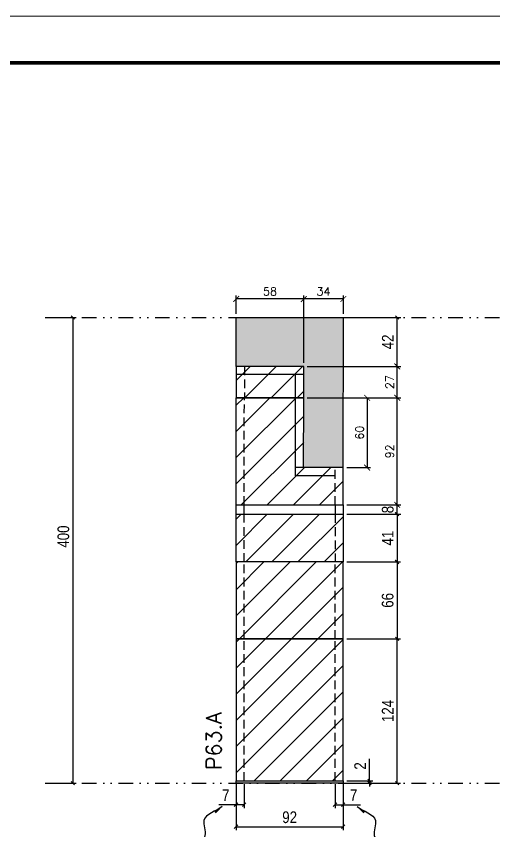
# Model space of a CAD drawing. Extents: x 28748 to 35002, y 14885 to 43501.
# Drawn here: x 33927 to 34337, y 37058 to 37758 of the extents above; entities that cross this region are included whole.
import ezdxf

# ---------------------------------------------------------------- set-up
doc = ezdxf.new("R2010")
doc.units = 0
for name, pattern in [('DASHED', [0.75, 0.5, -0.25]), ('DIVIDE2', [0.625, 0.25, -0.125, 0, -0.125, 0, -0.125]), ('HIDDEN', [0.375, 0.25, -0.125])]:
    doc.linetypes.add(name, pattern=pattern)
for name, color, linetype in [('COTA', 241, 'Continuous'), ('Nível', 160, 'Continuous'), ('Painéis', 200, 'Continuous'), ('SARR_2.2x7', 40, 'Continuous'), ('Sarrafo de Pressão', 42, 'HIDDEN')]:
    doc.layers.add(name, color=color, linetype=linetype)
for name, color, linetype, lineweight in [('Folhas', 255, 'Continuous', 9), ('Hachura', 251, 'Continuous', 9), ('SARRAFO DE PRESSAO', 251, 'DASHED', 9), ('Texto Seção', 7, 'Continuous', 15)]:
    doc.layers.add(name, color=color, linetype=linetype, lineweight=lineweight)
doc.styles.add('COTA TECNICA', font='techl___.ttf', dxfattribs={"height": 10})
doc.styles.add('COTA TECNICA-50', font='techl___.ttf', dxfattribs={"height": 10})
doc.styles.add('REGUA-120', font='ROMANS.shx', dxfattribs={"height": 15})
doc.styles.add('ROMANS', font='romans.shx')
doc.styles.get("Standard").update_dxf_attribs({"font": 'arial.ttf'})
doc.dimstyles.new('COTA PAINEL-50', dxfattribs={"dimtxt": 10, "dimasz": 3, "dimexe": 3, "dimexo": 3, "dimgap": 3, "dimtad": 1, "dimdec": 1, "dimzin": 12, "dimdsep": 46, "dimtxsty": 'COTA TECNICA-50', "dimblk1": 'OBLIQUE', "dimblk2": 'OBLIQUE', "dimsah": 1, "dimcen": 0.9, "dimclrd": 4, "dimclre": 4, "dimclrt": 240, "dimadec": 1, "dimazin": 3, "dimtfac": 1, "dimtdec": 1, "dimtmove": 0, "dimatfit": 3, "dimfxl": 1, "dimtolj": 1, "dimtzin": 12, "dimarcsym": 0})
doc.dimstyles.new('Cota Paínel', dxfattribs={"dimtxt": 7, "dimasz": 5, "dimexe": 3, "dimexo": 3, "dimgap": 3, "dimtad": 1, "dimdec": 1, "dimzin": 12, "dimdsep": 46, "dimtxsty": 'ROMANS', "dimblk": 'ARCHTICK', "dimcen": 0, "dimclrd": 4, "dimclre": 4, "dimclrt": 1, "dimadec": 1, "dimazin": 3, "dimtfac": 1, "dimtdec": 1, "dimtmove": 0, "dimatfit": 3, "dimldrblk": 'OBLIQUE', "dimfxl": 1, "dimtolj": 1, "dimtzin": 12, "dimarcsym": 0})
doc.dimstyles.new('PAINEL', dxfattribs={"dimtxt": 10, "dimasz": 3, "dimexe": 3, "dimexo": 3, "dimgap": 3, "dimtad": 1, "dimdec": 1, "dimzin": 12, "dimdsep": 46, "dimtxsty": 'COTA TECNICA', "dimblk1": 'OBLIQUE', "dimblk2": 'OBLIQUE', "dimsah": 1, "dimcen": 0.9, "dimclrd": 4, "dimclre": 4, "dimclrt": 240, "dimadec": 1, "dimazin": 3, "dimtfac": 1, "dimtdec": 1, "dimtmove": 0, "dimatfit": 3, "dimfxl": 1, "dimtolj": 1, "dimtzin": 12, "dimarcsym": 0})
doc.dimstyles.get("Standard").update_dxf_attribs({"dimtxt": 0.18, "dimasz": 0.18, "dimexe": 0.18, "dimexo": 0.0625, "dimgap": 0.09, "dimtad": 0, "dimtih": 1, "dimtoh": 1, "dimdec": 4, "dimzin": 0, "dimdsep": 46, "dimtxsty": 'Standard', "dimcen": 0.09, "dimadec": 0, "dimazin": 0, "dimtfac": 1, "dimtdec": 4, "dimtofl": 0, "dimtmove": 0, "dimatfit": 3, "dimfxl": 1, "dimtolj": 1, "dimtzin": 0, "dimarcsym": 0})
pattern_1 = [(45, (-100272.658, 8260.539), (-11.2253202, 11.2253202), [])]

# ---------------------------------------------------------------- blocks, each defined once
blk = doc.blocks.new('9999999999')
at = {"layer": 'Folhas'}
blk.add_lwpolyline([(98138.98, 34190.21), (99623.98, 34190.21), (99623.98, 35240.21), (98138.98, 35240.21)], close=True, dxfattribs=at)
at = {"layer": 'Folhas', "color": 30, "const_width": 3}
blk.add_lwpolyline([(98213.98, 34230.21), (99583.98, 34230.21), (99583.98, 35200.21), (98213.98, 35200.21)], close=True, dxfattribs=at)
blk = doc.blocks.new('_Oblique')
at = {"color": 0, "linetype": 'ByBlock', "lineweight": -2}
blk.add_line((-0.5, -0.5), (0.5, 0.5), dxfattribs=at)
blk = doc.blocks.new('*D1588')
at = {"layer": 'COTA', "color": 4, "linetype": 'ByBlock', "lineweight": -2, "transparency": 16777216}
for p, q in [((33954.5, 37499.15), (33978.22, 37499.15)), ((33975.22, 37499.15), (33975.22, 37099.15)), ((33954.5, 37099.15), (33978.22, 37099.15))]:
    blk.add_line(p, q, dxfattribs=at)
at = {"layer": 'Defpoints', "color": 0, "linetype": 'ByBlock', "transparency": 16777216}
for p in [(33951.5, 37499.15), (33951.5, 37099.15), (33975.22, 37099.15)]:
    blk.add_point(p, dxfattribs=at)
at = {"layer": 'COTA', "color": 4, "linetype": 'ByBlock', "lineweight": -2, "transparency": 16777216, "xscale": 3, "yscale": 3, "zscale": 3}
for p, rotation in [((33975.22, 37499.15), 90), ((33975.22, 37099.15), 270)]:
    blk.add_blockref('_Oblique', p, dxfattribs=dict(at, rotation=rotation))
at = {"layer": 'COTA', "color": 240, "linetype": 'ByBlock', "transparency": 16777216, "insert": (33967.11, 37310.93), "char_height": 10, "attachment_point": 5, "rotation": 90, "style": 'COTA TECNICA'}
blk.add_mtext('\\A1;400', dxfattribs=at)
blk = doc.blocks.new('*D437')
at = {"layer": 'COTA', "color": 4, "lineweight": -2, "transparency": 16777216}
for p, q in [((34115.35, 37098.15), (34115.35, 37058.7)), ((34207.35, 37098.15), (34207.35, 37058.7)), ((34115.35, 37061.7), (34207.35, 37061.7))]:
    blk.add_line(p, q, dxfattribs=at)
at = {"layer": 'Defpoints', "color": 0, "transparency": 16777216}
for p in [(34115.35, 37101.15), (34207.35, 37101.15), (34207.35, 37061.7)]:
    blk.add_point(p, dxfattribs=at)
at = {"layer": 'COTA', "color": 4, "lineweight": -2, "transparency": 16777216, "xscale": 3, "yscale": 3, "zscale": 3, "rotation": 180}
blk.add_blockref('_Oblique', (34115.35, 37061.7), dxfattribs=at)
at = {"layer": 'COTA', "color": 4, "lineweight": -2, "transparency": 16777216, "xscale": 3, "yscale": 3, "zscale": 3}
blk.add_blockref('_Oblique', (34207.35, 37061.7), dxfattribs=at)
at = {"layer": 'COTA', "color": 240, "transparency": 16777216, "insert": (34161.35, 37069.79), "char_height": 10, "attachment_point": 5, "style": 'COTA TECNICA'}
blk.add_mtext('\\A1;92', dxfattribs=at)
blk = doc.blocks.new('*D438')
at = {"layer": 'COTA', "color": 4, "lineweight": -2, "transparency": 16777216}
for p, q in [((34115.35, 37096.15), (34115.35, 37077.64)), ((34122.35, 37098.15), (34122.35, 37077.64)), ((34115.35, 37080.64), (34100.62, 37080.64)), ((34122.35, 37080.64), (34115.35, 37080.64))]:
    blk.add_line(p, q, dxfattribs=at)
at = {"layer": 'Defpoints', "color": 0, "transparency": 16777216}
for p in [(34115.35, 37099.15), (34122.35, 37101.15), (34115.35, 37080.64)]:
    blk.add_point(p, dxfattribs=at)
at = {"layer": 'COTA', "color": 4, "lineweight": -2, "transparency": 16777216, "xscale": 3, "yscale": 3, "zscale": 3, "rotation": 180}
blk.add_blockref('_Oblique', (34115.35, 37080.64), dxfattribs=at)
at = {"layer": 'COTA', "color": 4, "lineweight": -2, "transparency": 16777216, "xscale": 3, "yscale": 3, "zscale": 3}
blk.add_blockref('_Oblique', (34122.35, 37080.64), dxfattribs=at)
at = {"layer": 'COTA', "color": 240, "transparency": 16777216, "insert": (34106.48, 37088.71), "char_height": 10, "attachment_point": 5, "style": 'COTA TECNICA-50'}
blk.add_mtext('\\A1;7', dxfattribs=at)
blk = doc.blocks.new('*D439')
at = {"layer": 'COTA', "color": 4, "lineweight": -2, "transparency": 16777216}
for p, q in [((34200.35, 37098.15), (34200.35, 37077.64)), ((34207.35, 37096.15), (34207.35, 37077.64)), ((34200.35, 37080.64), (34207.35, 37080.64)), ((34207.35, 37080.64), (34222.08, 37080.64))]:
    blk.add_line(p, q, dxfattribs=at)
at = {"layer": 'Defpoints', "color": 0, "transparency": 16777216}
for p in [(34200.35, 37101.15), (34207.35, 37099.15), (34207.35, 37080.64)]:
    blk.add_point(p, dxfattribs=at)
at = {"layer": 'COTA', "color": 4, "lineweight": -2, "transparency": 16777216, "xscale": 3, "yscale": 3, "zscale": 3, "rotation": 180}
blk.add_blockref('_Oblique', (34200.35, 37080.64), dxfattribs=at)
at = {"layer": 'COTA', "color": 4, "lineweight": -2, "transparency": 16777216, "xscale": 3, "yscale": 3, "zscale": 3}
blk.add_blockref('_Oblique', (34207.35, 37080.64), dxfattribs=at)
at = {"layer": 'COTA', "color": 240, "transparency": 16777216, "insert": (34216.22, 37088.71), "char_height": 10, "attachment_point": 5, "style": 'COTA TECNICA-50'}
blk.add_mtext('\\A1;7', dxfattribs=at)
blk = doc.blocks.new('*D440')
at = {"layer": 'COTA', "color": 4, "lineweight": -2, "transparency": 16777216}
for p, q in [((34210.35, 37223.15), (34256.59, 37223.15)), ((34253.59, 37099.15), (34253.59, 37223.15)), ((34210.35, 37099.15), (34256.59, 37099.15))]:
    blk.add_line(p, q, dxfattribs=at)
at = {"layer": 'Defpoints', "color": 0, "transparency": 16777216}
for p in [(34207.35, 37223.15), (34253.59, 37223.15), (34207.35, 37099.15)]:
    blk.add_point(p, dxfattribs=at)
at = {"layer": 'COTA', "color": 4, "lineweight": -2, "transparency": 16777216, "xscale": 3, "yscale": 3, "zscale": 3}
for p, rotation in [((34253.59, 37223.15), 90), ((34253.59, 37099.15), 270)]:
    blk.add_blockref('_Oblique', p, dxfattribs=dict(at, rotation=rotation))
at = {"layer": 'COTA', "color": 240, "transparency": 16777216, "insert": (34245.52, 37161.15), "char_height": 10, "attachment_point": 5, "rotation": 90, "style": 'COTA TECNICA-50'}
blk.add_mtext('\\A1;124', dxfattribs=at)
blk = doc.blocks.new('*D441')
at = {"layer": 'COTA', "color": 4, "lineweight": -2, "transparency": 16777216}
for p, q in [((34229.88, 37101.15), (34229.88, 37119.95)), ((34210.35, 37101.15), (34232.88, 37101.15)), ((34210.35, 37099.15), (34232.88, 37099.15)), ((34229.88, 37099.15), (34229.88, 37101.15)), ((34229.88, 37099.15), (34229.88, 37096.15))]:
    blk.add_line(p, q, dxfattribs=at)
at = {"layer": 'Defpoints', "color": 0, "transparency": 16777216}
for p in [(34207.35, 37101.15), (34207.35, 37099.15), (34229.88, 37099.15)]:
    blk.add_point(p, dxfattribs=at)
at = {"layer": 'COTA', "color": 4, "lineweight": -2, "transparency": 16777216, "xscale": 3, "yscale": 3, "zscale": 3}
for p, rotation in [((34229.88, 37101.15), 270), ((34229.88, 37099.15), 90)]:
    blk.add_blockref('_Oblique', p, dxfattribs=dict(at, rotation=rotation))
at = {"layer": 'COTA', "color": 240, "transparency": 16777216, "insert": (34221.88, 37113.9), "char_height": 10, "attachment_point": 5, "rotation": 90, "style": 'COTA TECNICA-50'}
blk.add_mtext('\\A1;2', dxfattribs=at)
blk = doc.blocks.new('*D442')
at = {"layer": 'COTA', "color": 4, "linetype": 'ByBlock', "lineweight": -2, "transparency": 16777216}
for p, q in [((34210.35, 37289.15), (34256.59, 37289.15)), ((34253.59, 37289.15), (34253.59, 37223.15)), ((34210.35, 37223.15), (34256.59, 37223.15))]:
    blk.add_line(p, q, dxfattribs=at)
at = {"layer": 'Defpoints', "color": 0, "linetype": 'ByBlock', "transparency": 16777216}
for p in [(34207.35, 37289.15), (34207.35, 37223.15), (34253.59, 37223.15)]:
    blk.add_point(p, dxfattribs=at)
at = {"layer": 'COTA', "color": 4, "linetype": 'ByBlock', "lineweight": -2, "transparency": 16777216, "xscale": 3, "yscale": 3, "zscale": 3}
for p, rotation in [((34253.59, 37289.15), 90), ((34253.59, 37223.15), 270)]:
    blk.add_blockref('_Oblique', p, dxfattribs=dict(at, rotation=rotation))
at = {"layer": 'COTA', "color": 240, "linetype": 'ByBlock', "transparency": 16777216, "insert": (34245.49, 37256.15), "char_height": 10, "attachment_point": 5, "rotation": 90, "style": 'COTA TECNICA'}
blk.add_mtext('\\A1;66', dxfattribs=at)
blk = doc.blocks.new('_ArchTick')
at = {"color": 0, "linetype": 'ByBlock', "const_width": 0.15}
blk.add_lwpolyline([(-0.5, -0.5), (0.5, 0.5)], dxfattribs=at)
blk = doc.blocks.new('*D1351')
at = {"layer": 'COTA', "color": 4, "lineweight": -2, "transparency": 16777216}
for p, q in [((34176.46, 37430.15), (34256.7, 37430.15)), ((34253.7, 37338.15), (34253.7, 37430.15)), ((34210.35, 37338.15), (34256.7, 37338.15))]:
    blk.add_line(p, q, dxfattribs=at)
at = {"layer": 'Defpoints', "color": 0, "transparency": 16777216}
for p in [(34173.46, 37430.15), (34253.7, 37430.15), (34207.35, 37338.15)]:
    blk.add_point(p, dxfattribs=at)
at = {"layer": 'COTA', "color": 4, "lineweight": -2, "transparency": 16777216, "xscale": 5, "yscale": 5, "zscale": 5}
for p, rotation in [((34253.7, 37430.15), 90), ((34253.7, 37338.15), 270)]:
    blk.add_blockref('_ArchTick', p, dxfattribs=dict(at, rotation=rotation))
at = {"layer": 'COTA', "color": 1, "transparency": 16777216, "insert": (34247.2, 37384.15), "char_height": 7, "attachment_point": 5, "rotation": 90, "style": 'ROMANS'}
blk.add_mtext('\\A1;92', dxfattribs=at)
blk = doc.blocks.new('*D1352')
at = {"layer": 'COTA', "color": 4, "lineweight": -2, "transparency": 16777216}
for p, q in [((34173.46, 37460.15), (34173.46, 37518.04)), ((34207.46, 37515.04), (34173.46, 37515.04)), ((34207.46, 37502.15), (34207.46, 37518.04))]:
    blk.add_line(p, q, dxfattribs=at)
at = {"layer": 'Defpoints', "color": 0, "transparency": 16777216}
for p in [(34173.46, 37515.04), (34207.46, 37499.15), (34173.46, 37457.15)]:
    blk.add_point(p, dxfattribs=at)
at = {"layer": 'COTA', "color": 4, "lineweight": -2, "transparency": 16777216, "xscale": 5, "yscale": 5, "zscale": 5, "rotation": 180}
blk.add_blockref('_ArchTick', (34173.46, 37515.04), dxfattribs=at)
at = {"layer": 'COTA', "color": 4, "lineweight": -2, "transparency": 16777216, "xscale": 5, "yscale": 5, "zscale": 5}
blk.add_blockref('_ArchTick', (34207.46, 37515.04), dxfattribs=at)
at = {"layer": 'COTA', "color": 1, "transparency": 16777216, "insert": (34190.46, 37521.54), "char_height": 7, "attachment_point": 5, "style": 'ROMANS'}
blk.add_mtext('\\A1;34', dxfattribs=at)
blk = doc.blocks.new('*D1353')
at = {"layer": 'COTA', "color": 4, "lineweight": -2, "transparency": 16777216}
for p, q in [((34115.46, 37502.15), (34115.46, 37518.04)), ((34173.46, 37515.04), (34115.46, 37515.04)), ((34173.46, 37460.15), (34173.46, 37518.04))]:
    blk.add_line(p, q, dxfattribs=at)
at = {"layer": 'Defpoints', "color": 0, "transparency": 16777216}
for p in [(34115.46, 37515.04), (34115.46, 37499.15), (34173.46, 37457.15)]:
    blk.add_point(p, dxfattribs=at)
at = {"layer": 'COTA', "color": 4, "lineweight": -2, "transparency": 16777216, "xscale": 5, "yscale": 5, "zscale": 5, "rotation": 180}
blk.add_blockref('_ArchTick', (34115.46, 37515.04), dxfattribs=at)
at = {"layer": 'COTA', "color": 4, "lineweight": -2, "transparency": 16777216, "xscale": 5, "yscale": 5, "zscale": 5}
blk.add_blockref('_ArchTick', (34173.46, 37515.04), dxfattribs=at)
at = {"layer": 'COTA', "color": 1, "transparency": 16777216, "insert": (34144.46, 37521.54), "char_height": 7, "attachment_point": 5, "style": 'ROMANS'}
blk.add_mtext('\\A1;58', dxfattribs=at)
blk = doc.blocks.new('*D1354')
at = {"layer": 'COTA', "color": 4, "lineweight": -2, "transparency": 16777216}
for p, q in [((34176.46, 37457.15), (34256.7, 37457.15)), ((34253.7, 37430.15), (34253.7, 37457.15)), ((34210.46, 37430.15), (34256.7, 37430.15))]:
    blk.add_line(p, q, dxfattribs=at)
at = {"layer": 'Defpoints', "color": 0, "transparency": 16777216}
for p in [(34173.46, 37457.15), (34253.7, 37457.15), (34207.46, 37430.15)]:
    blk.add_point(p, dxfattribs=at)
at = {"layer": 'COTA', "color": 4, "lineweight": -2, "transparency": 16777216, "xscale": 5, "yscale": 5, "zscale": 5}
for p, rotation in [((34253.7, 37457.15), 90), ((34253.7, 37430.15), 270)]:
    blk.add_blockref('_ArchTick', p, dxfattribs=dict(at, rotation=rotation))
at = {"layer": 'COTA', "color": 1, "transparency": 16777216, "insert": (34247.2, 37443.65), "char_height": 7, "attachment_point": 5, "rotation": 90, "style": 'ROMANS'}
blk.add_mtext('\\A1;27', dxfattribs=at)
blk = doc.blocks.new('*D2040')
at = {"layer": 'COTA', "color": 4, "lineweight": -2, "transparency": 16777216}
for p, q in [((34176.46, 37430.15), (34230.9, 37430.15)), ((34227.9, 37430.15), (34227.9, 37370.15)), ((34210.35, 37370.15), (34230.9, 37370.15))]:
    blk.add_line(p, q, dxfattribs=at)
at = {"layer": 'Defpoints', "color": 0, "transparency": 16777216}
for p in [(34173.46, 37430.15), (34207.35, 37370.15), (34227.9, 37370.15)]:
    blk.add_point(p, dxfattribs=at)
at = {"layer": 'COTA', "color": 4, "lineweight": -2, "transparency": 16777216, "xscale": 5, "yscale": 5, "zscale": 5}
for p, rotation in [((34227.9, 37430.15), 90), ((34227.9, 37370.15), 270)]:
    blk.add_blockref('_ArchTick', p, dxfattribs=dict(at, rotation=rotation))
at = {"layer": 'COTA', "color": 1, "transparency": 16777216, "insert": (34221.4, 37400.15), "char_height": 7, "attachment_point": 5, "rotation": 90, "style": 'ROMANS'}
blk.add_mtext('\\A1;60', dxfattribs=at)
blk = doc.blocks.new('*D2104')
at = {"layer": 'COTA', "color": 4, "lineweight": -2, "transparency": 16777216}
for p, q in [((34210.46, 37499.15), (34256.7, 37499.15)), ((34253.7, 37457.15), (34253.7, 37499.15)), ((34176.46, 37457.15), (34256.7, 37457.15))]:
    blk.add_line(p, q, dxfattribs=at)
at = {"layer": 'Defpoints', "color": 0, "transparency": 16777216}
for p in [(34207.46, 37499.15), (34253.7, 37499.15), (34173.46, 37457.15)]:
    blk.add_point(p, dxfattribs=at)
at = {"layer": 'COTA', "color": 4, "lineweight": -2, "transparency": 16777216, "xscale": 3, "yscale": 3, "zscale": 3}
for p, rotation in [((34253.7, 37499.15), 90), ((34253.7, 37457.15), 270)]:
    blk.add_blockref('_Oblique', p, dxfattribs=dict(at, rotation=rotation))
at = {"layer": 'COTA', "color": 240, "transparency": 16777216, "insert": (34245.62, 37478.15), "char_height": 10, "attachment_point": 5, "rotation": 90, "style": 'COTA TECNICA'}
blk.add_mtext('\\A1;42', dxfattribs=at)
blk = doc.blocks.new('*D2400')
at = {"layer": 'COTA', "color": 4, "lineweight": -2, "transparency": 16777216}
for p, q in [((34210.35, 37330.15), (34256.57, 37330.15)), ((34253.57, 37330.15), (34253.57, 37289.15)), ((34210.35, 37289.15), (34256.57, 37289.15))]:
    blk.add_line(p, q, dxfattribs=at)
at = {"layer": 'Defpoints', "color": 0, "transparency": 16777216}
for p in [(34207.35, 37330.15), (34207.35, 37289.15), (34253.57, 37289.15)]:
    blk.add_point(p, dxfattribs=at)
at = {"layer": 'COTA', "color": 4, "lineweight": -2, "transparency": 16777216, "xscale": 3, "yscale": 3, "zscale": 3}
for p, rotation in [((34253.57, 37330.15), 90), ((34253.57, 37289.15), 270)]:
    blk.add_blockref('_Oblique', p, dxfattribs=dict(at, rotation=rotation))
at = {"layer": 'COTA', "color": 240, "transparency": 16777216, "insert": (34245.5, 37309.65), "char_height": 10, "attachment_point": 5, "rotation": 90, "style": 'COTA TECNICA'}
blk.add_mtext('\\A1;41', dxfattribs=at)
blk = doc.blocks.new('*D2548')
at = {"layer": 'COTA', "color": 4, "lineweight": -2, "transparency": 16777216}
for p, q in [((34210.35, 37338.15), (34256.7, 37338.15)), ((34253.7, 37330.15), (34253.7, 37338.15)), ((34210.35, 37330.15), (34256.7, 37330.15))]:
    blk.add_line(p, q, dxfattribs=at)
at = {"layer": 'Defpoints', "color": 0, "transparency": 16777216}
for p in [(34207.35, 37338.15), (34253.7, 37338.15), (34207.35, 37330.15)]:
    blk.add_point(p, dxfattribs=at)
at = {"layer": 'COTA', "color": 4, "lineweight": -2, "transparency": 16777216, "xscale": 3, "yscale": 3, "zscale": 3}
for p, rotation in [((34253.7, 37338.15), 90), ((34253.7, 37330.15), 270)]:
    blk.add_blockref('_Oblique', p, dxfattribs=dict(at, rotation=rotation))
at = {"layer": 'COTA', "color": 240, "transparency": 16777216, "insert": (34245.6, 37334.15), "char_height": 10, "attachment_point": 5, "rotation": 90, "style": 'COTA TECNICA'}
blk.add_mtext('\\A1;8', dxfattribs=at)

msp = doc.modelspace()

# ---------------------------------------------------------------- hatches: boundary and pattern name
at = {"layer": 'COTA', "linetype": 'ByBlock'}
h = msp.add_hatch(dxfattribs=at)
h.set_pattern_fill('AR-CONC', color=256, scale=0.03)
h.set_pattern_definition([(50, (0, 49), (5.46554007, -0.47817257), [0.5715, -6.2865]), (355, (0, 49), (-1.05730264, 5.73170536), [0.4572, -5.0292175]), (100.451445, (0.4555, 48.96), (4.4082374, 5.25353256), [0.48570026, -5.34270734]), (46.1842, (0, 50.524), (8.1323712, -1.2612698), [0.85725, -9.42975]), (96.635558, (0.678, 50.419), (7.122124, 7.4227837), [0.7285507, -8.0140682]), (351.184151, (0, 50.524), (7.122124, 7.4227837), [0.685799, -7.543792]), (21, (0.762, 50.143), (4.54843174, -3.06795595), [0.5715, -6.2865]), (326, (0.762, 50.143), (1.85406085, 5.525639), [0.4572, -5.0292]), (71.451445, (1.141, 49.8873), (6.4024926, 2.45768307), [0.48570026, -5.3426981]), (37.5, (0, 49), (0.0926581, 2.536651166), [0, -4.96824, 0, -5.1054, 0, -5.04825]), (7.5, (0, 49), (2.00458988, 3.00541724), [0, -2.91084, 0, -4.85394, 0, -1.92405]), (327.5, (-1.6993, 49), (4.067717855, -0.17186232), [0, -1.905, 0, -5.9436, 0, -7.8867]), (317.5, (-2.4613, 49), (4.44387544, 0.76279473), [0, -2.4765, 0, -3.94716, 0, -5.6007])])
h.paths.add_polyline_path([(34207.46, 37499.15), (34115.46, 37499.15), (34115.46, 37457.15), (34173.46, 37457.15), (34173.46, 37430.15), (34173.35, 37370.15), (34207.35, 37370.15)])
at = {"layer": 'Hachura'}
h = msp.add_hatch(dxfattribs=at)
h.set_pattern_fill('ANSI31', color=256, scale=5)
h.set_pattern_definition([(45, (0, 7), (-11.22532, 11.22532), [])])
h.paths.add_polyline_path([(34173.46, 37430.15), (34173.46, 37457.15), (34115.46, 37457.15), (34115.46, 37430.15)], flags=17)
h = msp.add_hatch(dxfattribs=at)
h.set_pattern_fill('ANSI31', color=256, scale=5)
h.set_pattern_definition([(45, (0, 8), (-11.22532, 11.22532), [])])
h.paths.add_polyline_path([(34207.35, 37338.15), (34207.35, 37370.15), (34173.35, 37370.15), (34173.46, 37430.15), (34115.46, 37430.15), (34115.35, 37338.15)])
h = msp.add_hatch(dxfattribs=at)
h.set_pattern_fill('ANSI31', color=256, scale=5)
h.paths.add_polyline_path([(34207.35, 37330.15), (34115.35, 37330.15), (34115.35, 37289.15), (34207.35, 37289.15)])
at = {"layer": 'Hachura', "linetype": 'ByBlock'}
h = msp.add_hatch(dxfattribs=at)
h.set_pattern_fill('ANSI31', color=256, scale=5)
h.set_pattern_definition(pattern_1)
h.paths.add_polyline_path([(34207.35, 37289.15), (34115.35, 37289.15), (34115.35, 37223.15), (34207.35, 37223.15)])
h = msp.add_hatch(dxfattribs=at)
h.set_pattern_fill('ANSI31', color=256, scale=5)
h.set_pattern_definition(pattern_1)
h.paths.add_polyline_path([(34207.35, 37223.15), (34115.35, 37223.15), (34115.35, 37101.15), (34207.35, 37101.15)])

# ---------------------------------------------------------------- linework, layer by layer
at = {"layer": 'COTA', "linetype": 'ByBlock'}
for p, q in [((34115.46, 37499.15), (34207.46, 37499.15)), ((34115.46, 37457.15), (34115.46, 37499.15)), ((34207.35, 37370.15), (34207.46, 37499.15))]:
    msp.add_line(p, q, dxfattribs=at)
at = {"layer": 'Nível', "color": 4, "linetype": 'DIVIDE2', "ltscale": 50}
for p, q in [((33951.5, 37499.15), (34961.84, 37499.15)), ((33951.5, 37099.15), (34961.84, 37099.15))]:
    msp.add_line(p, q, dxfattribs=at)
at = {"layer": 'Painéis'}
for p, q in [((34173.46, 37457.15), (34115.46, 37457.15)), ((34115.46, 37457.15), (34115.46, 37430.15)), ((34173.46, 37430.15), (34173.46, 37457.15)), ((34115.35, 37338.15), (34115.46, 37430.15)), ((34173.46, 37430.15), (34115.46, 37430.15)), ((34115.46, 37430.15), (34173.46, 37430.15)), ((34173.35, 37370.15), (34173.46, 37430.15)), ((34207.35, 37370.15), (34173.35, 37370.15)), ((34207.35, 37338.15), (34207.35, 37370.15)), ((34115.35, 37338.15), (34207.35, 37338.15)), ((34115.35, 37289.15), (34115.35, 37338.15)), ((34207.35, 37338.15), (34207.35, 37289.15)), ((34115.35, 37330.15), (34207.35, 37330.15)), ((34207.35, 37289.15), (34115.35, 37289.15))]:
    msp.add_line(p, q, dxfattribs=at)
for points in [[(34115.35, 37223.15), (34207.35, 37223.15), (34207.35, 37289.15), (34115.35, 37289.15)], [(34115.35, 37101.15), (34207.35, 37101.15), (34207.35, 37223.15), (34115.35, 37223.15)], [(34115.35, 37101.15), (34207.35, 37101.15), (34207.35, 37099.15), (34115.35, 37099.15)]]:
    msp.add_lwpolyline(points, close=True, dxfattribs=at)
at = {"layer": 'SARR_2.2x7'}
for p, q in [((34173.46, 37450.15), (34115.46, 37450.15)), ((34166.46, 37430.15), (34166.46, 37450.15)), ((34166.35, 37370.15), (34166.48, 37430.15)), ((34173.35, 37370.15), (34166.35, 37370.15)), ((34166.35, 37363.15), (34166.35, 37370.15)), ((34200.35, 37363.15), (34166.35, 37363.15))]:
    msp.add_line(p, q, dxfattribs=at)
at = {"layer": 'Sarrafo de Pressão', "ltscale": 30}
for p, q in [((34122.46, 37457.15), (34122.46, 37430.15)), ((34122.35, 37338.15), (34122.46, 37430.15)), ((34200.35, 37338.15), (34200.35, 37370.15)), ((34122.35, 37330.15), (34122.35, 37338.15)), ((34200.35, 37338.15), (34200.35, 37330.15)), ((34122.35, 37289.15), (34122.35, 37330.15)), ((34200.35, 37330.15), (34200.35, 37289.15)), ((34122.35, 37223.15), (34122.35, 37289.15)), ((34200.35, 37223.15), (34200.35, 37289.15)), ((34122.35, 37101.15), (34122.35, 37223.15)), ((34200.35, 37101.15), (34200.35, 37223.15))]:
    msp.add_line(p, q, dxfattribs=at)

# ---------------------------------------------------------------- block references
at = {"layer": 'SARRAFO DE PRESSAO', "color": 6, "linetype": 'ByBlock'}
msp.add_blockref('9999999999', (-64622.14, 2517.66), dxfattribs=at)

# ---------------------------------------------------------------- texts
at = {"layer": 'Texto Seção', "insert": (34102.73, 37110.4), "char_height": 13, "width": 285.3299, "attachment_point": 7, "rotation": 90, "style": 'REGUA-120'}
msp.add_mtext('P63.A', dxfattribs=at)

# ---------------------------------------------------------------- dimensions: what is measured, and where the dimension line sits
at = {"layer": 'COTA'}
for base, p1, p2, angle, dimstyle, picture, middle in [((34115.46, 37515.04), (34173.46, 37457.15), (34115.46, 37499.15), 180, 'Cota Paínel', '*D1353', (34144.46, 37521.54)), ((34173.46, 37515.04), (34207.46, 37499.15), (34173.46, 37457.15), 180, 'Cota Paínel', '*D1352', (34190.46, 37521.54)), ((34253.7, 37499.15), (34173.46, 37457.15), (34207.46, 37499.15), 90, 'PAINEL', '*D2104', (34245.62, 37478.15)), ((34253.7, 37430.15), (34207.35, 37338.15), (34173.46, 37430.15), 90, 'Cota Paínel', '*D1351', (34247.2, 37384.15)), ((34227.9, 37370.15), (34173.46, 37430.15), (34207.35, 37370.15), 90, 'Cota Paínel', '*D2040', (34221.4, 37400.15)), ((34253.57, 37289.15), (34207.35, 37330.15), (34207.35, 37289.15), 90, 'PAINEL', '*D2400', (34245.5, 37309.65)), ((34253.59, 37223.15), (34207.35, 37099.15), (34207.35, 37223.15), 90, 'COTA PAINEL-50', '*D440', (34245.52, 37161.15)), ((34115.35, 37080.64), (34122.35, 37101.15), (34115.35, 37099.15), 180, 'COTA PAINEL-50', '*D438', (34106.48, 37088.71))]:
    dim = msp.add_linear_dim(base=base, p1=p1, p2=p2, angle=angle, dimstyle=dimstyle, dxfattribs=at)
    dim.commit()
    dim.dimension.update_dxf_attribs({"geometry": picture, "text_midpoint": middle})
at = {"layer": 'COTA', "linetype": 'ByBlock'}
dim = msp.add_linear_dim(base=(33975.22, 37099.15), p1=(33951.5, 37499.15), p2=(33951.5, 37099.15), angle=90, dimstyle='PAINEL', dxfattribs=at)
dim.commit()
dim.dimension.update_dxf_attribs({"geometry": '*D1588', "text_midpoint": (33975.22, 37310.93), "dimtype": 160})
at = {"layer": 'COTA'}
for base, p1, p2, dimstyle, picture, middle in [((34253.7, 37457.15), (34207.46, 37430.15), (34173.46, 37457.15), 'Cota Paínel', '*D1354', (34253.7, 37443.65)), ((34253.7, 37338.15), (34207.35, 37330.15), (34207.35, 37338.15), 'PAINEL', '*D2548', (34253.7, 37334.15)), ((34229.88, 37099.15), (34207.35, 37101.15), (34207.35, 37099.15), 'COTA PAINEL-50', '*D441', (34229.88, 37113.9))]:
    dim = msp.add_linear_dim(base=base, p1=p1, p2=p2, angle=90, dimstyle=dimstyle, dxfattribs=at)
    dim.commit()
    dim.dimension.update_dxf_attribs({"geometry": picture, "text_midpoint": middle, "dimtype": 160})
at = {"layer": 'COTA', "linetype": 'ByBlock'}
dim = msp.add_linear_dim(base=(34253.59, 37223.15), p1=(34207.35, 37289.15), p2=(34207.35, 37223.15), angle=90, dimstyle='PAINEL', dxfattribs=at)
dim.commit()
dim.dimension.update_dxf_attribs({"geometry": '*D442', "text_midpoint": (34245.49, 37256.15)})
at = {"layer": 'COTA'}
dim = msp.add_linear_dim(base=(34207.35, 37061.7), p1=(34115.35, 37101.15), p2=(34207.35, 37101.15), dimstyle='PAINEL', override={"dimarcsym": 2}, dxfattribs=at)
dim.commit()
dim.dimension.update_dxf_attribs({"geometry": '*D437', "text_midpoint": (34161.35, 37069.79)})
dim = msp.add_linear_dim(base=(34207.35, 37080.64), p1=(34200.35, 37101.15), p2=(34207.35, 37099.15), dimstyle='COTA PAINEL-50', dxfattribs=at)
dim.commit()
dim.dimension.update_dxf_attribs({"geometry": '*D439', "text_midpoint": (34216.22, 37088.71)})

# ---------------------------------------------------------------- leaders
at = {"layer": 'COTA', "path_type": 1}
for points in [[(34103.52, 37078.97), (34087.74, 37067.14), (34088.66, 37054.13), (34083.11, 37044.35)], [(34219.18, 37078.97), (34234.96, 37067.14), (34234.04, 37054.13), (34239.59, 37044.35)]]:
    msp.add_leader(points, dimstyle='Standard', override={"dimasz": 8}, dxfattribs=at)

doc.saveas('drawing.dxf')
